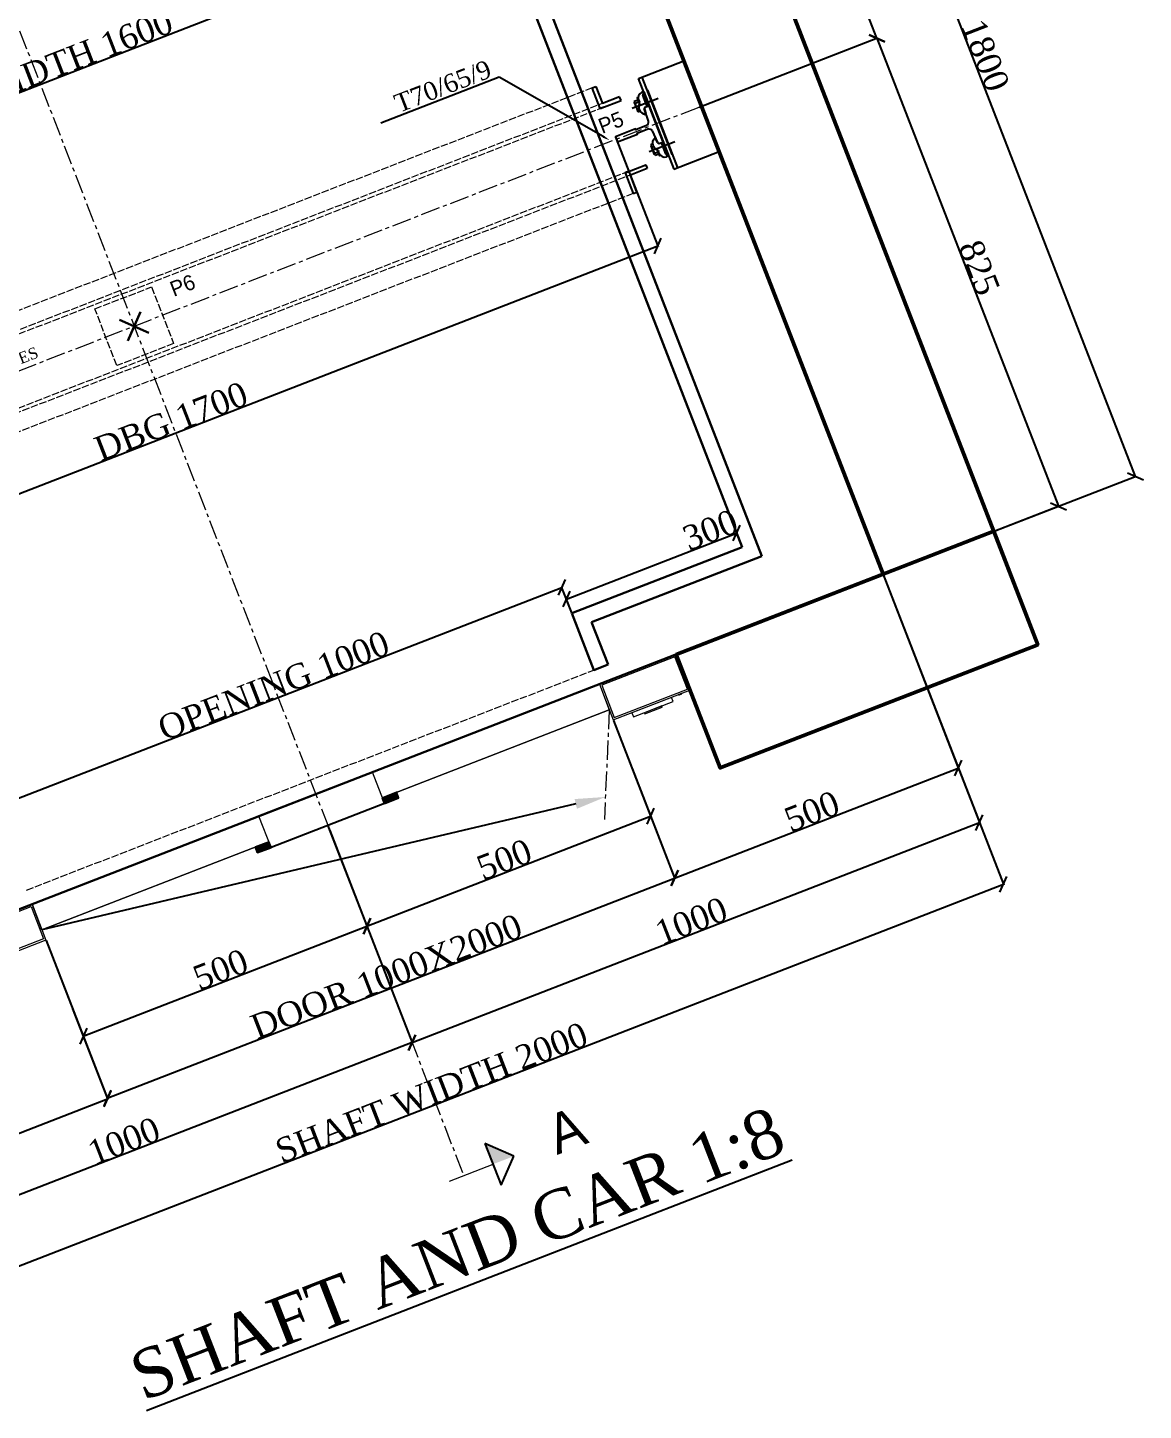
# Model space of a CAD drawing. Header units: millimetres. Extents: x 22640 to 26002, y -77691 to -74265.
# Drawn here: x 24169 to 26002, y -77691 to -75419 of the extents above; entities that cross this region are included whole.
import ezdxf
from ezdxf import colors
from ezdxf.entities.mleader import LeaderData, LeaderLine
from ezdxf.math import Vec2, Vec3

# ---------------------------------------------------------------- set-up
doc = ezdxf.new("R2010")
doc.units = ezdxf.units.MM
for name, pattern in [('ACAD_ISO02W100', [15, 12, -3]), ('ACAD_ISO10W100', [18, 12, -3, 0, -3]), ('CENTER', [50.8, 31.75, -6.35, 6.35, -6.35]), ('CENTER2', [28.575, 19.05, -3.175, 3.175, -3.175])]:
    doc.linetypes.add(name, pattern=pattern)
for name, color, linetype in [('6', 7, 'Continuous'), ('7', 6, 'ACAD_ISO10W100'), ('PDF_0', 7, 'Continuous'), ('PDF_gide rail', 7, 'Continuous')]:
    doc.layers.add(name, color=color, linetype=linetype)
for name, color, linetype, lineweight in [('Car', 3, 'Continuous', 18), ('CL', 2, 'CENTER', 0), ('DL', 8, 'ACAD_ISO02W100', 0), ('step&guides', 3, 'Continuous', 30), ('Wall', 1, 'Continuous', 50)]:
    doc.layers.add(name, color=color, linetype=linetype, lineweight=lineweight)
doc.styles.add('nassar2', font='cent.shx', dxfattribs={"height": 60})
doc.styles.add('top', font='cent.shx', dxfattribs={"height": 40})
doc.dimstyles.new('top', dxfattribs={"dimtxt": 35, "dimasz": 20, "dimexe": 1.25, "dimexo": 0.625, "dimtad": 1, "dimtxsty": 'top', "dimblk": 'OBLIQUE', "dimcen": 2.5, "dimadec": 0, "dimazin": 0, "dimtfac": 1, "dimtmove": 0, "dimatfit": 3, "dimldrblk": 'OBLIQUE', "dimfxl": 1, "dimarcsym": 0})

# ---------------------------------------------------------------- blocks, each defined once
blk = doc.blocks.new('_Oblique')
at = {"color": 0, "linetype": 'ByBlock', "lineweight": -2}
blk.add_line((-0.5, -0.5), (0.5, 0.5), dxfattribs=at)
blk = doc.blocks.new('*D57')
at = {"color": 0, "lineweight": -2, "transparency": 16777216}
for p, q in [((24665.4, -76738.1), (24727, -76896.8)), ((24260.4, -77076.4), (24726.5, -76895.6)), ((24199.3, -76918.9), (24260.8, -77077.6))]:
    blk.add_line(p, q, dxfattribs=at)
at = {"layer": 'Defpoints', "color": 0, "transparency": 16777216}
for p in [(24665.2, -76737.5), (24726.5, -76895.6), (24199.1, -76918.3)]:
    blk.add_point(p, dxfattribs=at)
at = {"color": 0, "lineweight": -2, "transparency": 16777216, "xscale": 20, "yscale": 20, "zscale": 20}
for p, rotation in [((24726.5, -76895.6), 21.1994384195994), ((24260.4, -77076.4), 201.1994384195994)]:
    blk.add_blockref('_Oblique', p, dxfattribs=dict(at, rotation=rotation))
at = {"color": 0, "transparency": 16777216, "insert": (24486, -76966.8), "char_height": 40, "attachment_point": 5, "rotation": 21.1994, "style": 'top'}
blk.add_mtext('500', dxfattribs=at)
blk = doc.blocks.new('*D58')
at = {"color": 0, "lineweight": -2, "transparency": 16777216}
for p, q in [((25131.6, -76557.3), (25193.2, -76716)), ((24726.5, -76895.6), (25192.7, -76714.8)), ((24662.5, -76730.6), (24727, -76896.8))]:
    blk.add_line(p, q, dxfattribs=at)
at = {"layer": 'Defpoints', "color": 0, "transparency": 16777216}
for p in [(25131.4, -76556.7), (25192.7, -76714.8), (24662.3, -76730)]:
    blk.add_point(p, dxfattribs=at)
at = {"color": 0, "lineweight": -2, "transparency": 16777216, "xscale": 20, "yscale": 20, "zscale": 20}
for p, rotation in [((25192.7, -76714.8), 21.1994384195994), ((24726.5, -76895.6), 201.1994384195994)]:
    blk.add_blockref('_Oblique', p, dxfattribs=dict(at, rotation=rotation))
at = {"color": 0, "transparency": 16777216, "insert": (24952.2, -76786), "char_height": 40, "attachment_point": 5, "rotation": 21.1994, "style": 'top'}
blk.add_mtext('500', dxfattribs=at)
blk = doc.blocks.new('*D40')
at = {"color": 0, "lineweight": -2, "transparency": 16777216}
for p, q in [((25173.8, -76666.1), (25232.6, -76817.8)), ((24299.9, -77178.2), (25232.2, -76816.6)), ((24242.9, -77031.4), (24300.3, -77179.4))]:
    blk.add_line(p, q, dxfattribs=at)
at = {"layer": 'Defpoints', "color": 0, "transparency": 16777216}
for p in [(25173.6, -76665.5), (25232.2, -76816.6), (24242.7, -77030.9)]:
    blk.add_point(p, dxfattribs=at)
at = {"color": 0, "lineweight": -2, "transparency": 16777216, "xscale": 20, "yscale": 20, "zscale": 20}
for p, rotation in [((25232.2, -76816.6), 21.1994384195994), ((24299.9, -77178.2), 201.1994384195994)]:
    blk.add_blockref('_Oblique', p, dxfattribs=dict(at, rotation=rotation))
at = {"color": 0, "transparency": 16777216, "insert": (24758.6, -76978.2), "char_height": 40, "attachment_point": 5, "rotation": 21.1994, "style": 'top'}
blk.add_mtext('DOOR 1000X2000', dxfattribs=at)
blk = doc.blocks.new('*D42')
at = {"color": 0, "lineweight": -2, "transparency": 16777216}
for p, q in [((24114.5, -76700.4), (25046.9, -76338.8)), ((25063.2, -76380.8), (25046.4, -76337.7)), ((24130.8, -76742.4), (24114.1, -76699.3))]:
    blk.add_line(p, q, dxfattribs=at)
at = {"layer": 'Defpoints', "color": 0, "transparency": 16777216}
for p in [(25046.9, -76338.8), (25063.4, -76381.4), (24131.1, -76743)]:
    blk.add_point(p, dxfattribs=at)
at = {"color": 0, "lineweight": -2, "transparency": 16777216, "xscale": 20, "yscale": 20, "zscale": 20}
for p, rotation in [((25046.9, -76338.8), 21.1994384195994), ((24114.5, -76700.4), 201.1994384195994)]:
    blk.add_blockref('_Oblique', p, dxfattribs=dict(at, rotation=rotation))
at = {"color": 0, "transparency": 16777216, "insert": (24573.2, -76500.4), "char_height": 40, "attachment_point": 5, "rotation": 21.1994, "style": 'top'}
blk.add_mtext('OPENING 1000', dxfattribs=at)
blk = doc.blocks.new('*D59')
at = {"color": 0, "lineweight": -2, "transparency": 16777216}
for p, q in [((25054.3, -76358), (25334, -76249.6)), ((25342.9, -76272.3), (25333.6, -76248.4)), ((25063.2, -76380.8), (25053.9, -76356.9))]:
    blk.add_line(p, q, dxfattribs=at)
at = {"layer": 'Defpoints', "color": 0, "transparency": 16777216}
for p in [(25334, -76249.6), (25343.1, -76272.9), (25063.4, -76381.4)]:
    blk.add_point(p, dxfattribs=at)
at = {"color": 0, "lineweight": -2, "transparency": 16777216, "xscale": 20, "yscale": 20, "zscale": 20}
for p, rotation in [((25334, -76249.6), 21.1994384195994), ((25054.3, -76358), 201.1994384195994)]:
    blk.add_blockref('_Oblique', p, dxfattribs=dict(at, rotation=rotation))
at = {"color": 0, "transparency": 16777216, "insert": (25290.8, -76244.2), "char_height": 40, "attachment_point": 5, "rotation": 21.1994, "style": 'top'}
blk.add_mtext('300', dxfattribs=at)
blk = doc.blocks.new('*D43')
at = {"color": 0, "lineweight": -2, "transparency": 16777216}
for p, q in [((25575, -76317.7), (25698.8, -76637)), ((25162.3, -76636.4), (25232.6, -76817.8)), ((25232.2, -76816.6), (25698.4, -76635.8))]:
    blk.add_line(p, q, dxfattribs=at)
at = {"layer": 'Defpoints', "color": 0, "transparency": 16777216}
for p in [(25574.8, -76317.1), (25162, -76635.8), (25698.4, -76635.8)]:
    blk.add_point(p, dxfattribs=at)
at = {"color": 0, "lineweight": -2, "transparency": 16777216, "xscale": 20, "yscale": 20, "zscale": 20}
for p, rotation in [((25698.4, -76635.8), 21.1994384195994), ((25232.2, -76816.6), 201.1994384195994)]:
    blk.add_blockref('_Oblique', p, dxfattribs=dict(at, rotation=rotation))
at = {"color": 0, "transparency": 16777216, "insert": (25457.8, -76707), "char_height": 40, "attachment_point": 5, "rotation": 21.1994, "style": 'top'}
blk.add_mtext('500', dxfattribs=at)
blk = doc.blocks.new('*D44')
at = {"color": 0, "lineweight": -2, "transparency": 16777216}
for p, q in [((24199.3, -76918.9), (24300.8, -77180.6)), ((23710.3, -77041), (23834.6, -77361.4)), ((23834.1, -77360.2), (24300.3, -77179.4))]:
    blk.add_line(p, q, dxfattribs=at)
at = {"layer": 'Defpoints', "color": 0, "transparency": 16777216}
for p in [(24199.1, -76918.3), (23710.1, -77040.4), (24300.3, -77179.4)]:
    blk.add_point(p, dxfattribs=at)
at = {"color": 0, "lineweight": -2, "transparency": 16777216, "xscale": 20, "yscale": 20, "zscale": 20}
for p, rotation in [((24300.3, -77179.4), 21.1994384195994), ((23834.1, -77360.2), 201.1994384195994)]:
    blk.add_blockref('_Oblique', p, dxfattribs=dict(at, rotation=rotation))
at = {"color": 0, "transparency": 16777216, "insert": (24059.8, -77250.6), "char_height": 40, "attachment_point": 5, "rotation": 21.1994, "style": 'top'}
blk.add_mtext('500', dxfattribs=at)
blk = doc.blocks.new('*D45')
at = {"color": 0, "lineweight": -2, "transparency": 16777216}
for p, q in [((24700.2, -76827.7), (24801.2, -77088.2)), ((23710.3, -77041), (23868.9, -77449.8)), ((24800.8, -77087), (23868.4, -77448.6))]:
    blk.add_line(p, q, dxfattribs=at)
at = {"layer": 'Defpoints', "color": 0, "transparency": 16777216}
for p in [(24699.9, -76827.1), (23710.1, -77040.4), (23868.4, -77448.6)]:
    blk.add_point(p, dxfattribs=at)
at = {"color": 0, "lineweight": -2, "transparency": 16777216, "xscale": 20, "yscale": 20, "zscale": 20}
for p, rotation in [((24800.8, -77087), 21.19943841959937), ((23868.4, -77448.6), 201.1994384195994)]:
    blk.add_blockref('_Oblique', p, dxfattribs=dict(at, rotation=rotation))
at = {"color": 0, "transparency": 16777216, "insert": (24327.1, -77248.6), "char_height": 40, "attachment_point": 5, "rotation": 21.1994, "style": 'top'}
blk.add_mtext('1000', dxfattribs=at)
blk = doc.blocks.new('*D46')
at = {"color": 0, "lineweight": -2, "transparency": 16777216}
for p, q in [((25575, -76317.7), (25733.5, -76726.5)), ((24800.8, -77087), (25733.1, -76725.4)), ((24700.2, -76827.7), (24801.2, -77088.2))]:
    blk.add_line(p, q, dxfattribs=at)
at = {"layer": 'Defpoints', "color": 0, "transparency": 16777216}
for p in [(25574.8, -76317.1), (25733.1, -76725.4), (24699.9, -76827.1)]:
    blk.add_point(p, dxfattribs=at)
at = {"color": 0, "lineweight": -2, "transparency": 16777216, "xscale": 20, "yscale": 20, "zscale": 20}
for p, rotation in [((25733.1, -76725.4), 21.1994384195994), ((24800.8, -77087), 201.1994384195994)]:
    blk.add_blockref('_Oblique', p, dxfattribs=dict(at, rotation=rotation))
at = {"color": 0, "transparency": 16777216, "insert": (25259.5, -76887), "char_height": 40, "attachment_point": 5, "rotation": 21.1994, "style": 'top'}
blk.add_mtext('1000', dxfattribs=at)
blk = doc.blocks.new('*D60')
at = {"color": 0, "lineweight": -2, "transparency": 16777216}
for p, q in [((25575, -76317.7), (25773, -76828.2)), ((25772.5, -76827), (23907.9, -77550.3)), ((23710.3, -77041), (23908.3, -77551.4))]:
    blk.add_line(p, q, dxfattribs=at)
at = {"layer": 'Defpoints', "color": 0, "transparency": 16777216}
for p in [(25574.8, -76317.1), (23710.1, -77040.4), (23907.9, -77550.3)]:
    blk.add_point(p, dxfattribs=at)
at = {"color": 0, "lineweight": -2, "transparency": 16777216, "xscale": 20, "yscale": 20, "zscale": 20}
for p, rotation in [((25772.5, -76827), 21.19943841959937), ((23907.9, -77550.3), 201.1994384195994)]:
    blk.add_blockref('_Oblique', p, dxfattribs=dict(at, rotation=rotation))
at = {"color": 0, "transparency": 16777216, "insert": (24832.7, -77169.4), "char_height": 40, "attachment_point": 5, "rotation": 21.1994, "style": 'top'}
blk.add_mtext('SHAFT WIDTH 2000', dxfattribs=at)
blk = doc.blocks.new('*D48')
at = {"color": 0, "lineweight": -2, "transparency": 16777216}
for p, q in [((25272.3, -75549.6), (25565.8, -75435.7)), ((25564.6, -75436.2), (25863, -76205.4)), ((25575.3, -76316.9), (25864.1, -76204.9))]:
    blk.add_line(p, q, dxfattribs=at)
at = {"layer": 'Defpoints', "color": 0, "transparency": 16777216}
for p in [(25271.8, -75549.8), (25863, -76205.4), (25574.8, -76317.1)]:
    blk.add_point(p, dxfattribs=at)
at = {"color": 0, "lineweight": -2, "transparency": 16777216, "xscale": 20, "yscale": 20, "zscale": 20}
for p, rotation in [((25564.6, -75436.2), 111.1994384197184), ((25863, -76205.4), 291.1994384197184)]:
    blk.add_blockref('_Oblique', p, dxfattribs=dict(at, rotation=rotation))
at = {"color": 0, "transparency": 16777216, "insert": (25733, -75813.3), "char_height": 40, "attachment_point": 5, "rotation": 291.1994, "style": 'top'}
blk.add_mtext('825', dxfattribs=at)
blk = doc.blocks.new('*D49')
at = {"color": 0, "lineweight": -2, "transparency": 16777216}
for p, q in [((24969.6, -74755.3), (25258.4, -74643.3)), ((25564.6, -75436.2), (25257.3, -74643.7)), ((25272.3, -75549.6), (25565.8, -75435.7))]:
    blk.add_line(p, q, dxfattribs=at)
at = {"layer": 'Defpoints', "color": 0, "transparency": 16777216}
for p in [(25257.3, -74643.7), (24969, -74755.5), (25271.8, -75549.8)]:
    blk.add_point(p, dxfattribs=at)
at = {"color": 0, "lineweight": -2, "transparency": 16777216, "xscale": 20, "yscale": 20, "zscale": 20}
for p, rotation in [((25257.3, -74643.7), 111.1994384197184), ((25564.6, -75436.2), 291.1994384197184)]:
    blk.add_blockref('_Oblique', p, dxfattribs=dict(at, rotation=rotation))
at = {"color": 0, "transparency": 16777216, "insert": (25430.2, -75032.5), "char_height": 40, "attachment_point": 5, "rotation": 291.1994, "style": 'top'}
blk.add_mtext('TZ 850', dxfattribs=at)
blk = doc.blocks.new('*D62')
at = {"color": 0, "lineweight": -2, "transparency": 16777216}
for p, q in [((25135.2, -75598.6), (25205, -75778.8)), ((23619.6, -76392.4), (25204.6, -75777.6)), ((23553.5, -76221.7), (23620.1, -76393.5))]:
    blk.add_line(p, q, dxfattribs=at)
at = {"layer": 'Defpoints', "color": 0, "transparency": 16777216}
for p in [(25134.9, -75598), (25204.6, -75777.6), (23553.2, -76221.2)]:
    blk.add_point(p, dxfattribs=at)
at = {"color": 0, "lineweight": -2, "transparency": 16777216, "xscale": 20, "yscale": 20, "zscale": 20}
for p, rotation in [((25204.6, -75777.6), 21.1994384195994), ((23619.6, -76392.4), 201.1994384195994)]:
    blk.add_blockref('_Oblique', p, dxfattribs=dict(at, rotation=rotation))
at = {"color": 0, "transparency": 16777216, "insert": (24404.7, -76065.8), "char_height": 40, "attachment_point": 5, "rotation": 21.1994, "style": 'top'}
blk.add_mtext('DBG 1700', dxfattribs=at)
blk = doc.blocks.new('*D63')
at = {"color": 0, "lineweight": -2, "transparency": 16777216}
for p, q in [((24837, -74968.3), (24936.1, -75223.7)), ((23443.9, -75801.1), (24935.7, -75222.5)), ((23345.3, -75546.8), (23444.4, -75802.3))]:
    blk.add_line(p, q, dxfattribs=at)
at = {"layer": 'Defpoints', "color": 0, "transparency": 16777216}
for p in [(24836.8, -74967.7), (24935.7, -75222.5), (23345.1, -75546.3)]:
    blk.add_point(p, dxfattribs=at)
at = {"color": 0, "lineweight": -2, "transparency": 16777216, "xscale": 20, "yscale": 20, "zscale": 20}
for p, rotation in [((24935.7, -75222.5), 21.1994384195994), ((23443.9, -75801.1), 201.1994384195994)]:
    blk.add_blockref('_Oblique', p, dxfattribs=dict(at, rotation=rotation))
at = {"color": 0, "transparency": 16777216, "insert": (24182.3, -75492.6), "char_height": 40, "attachment_point": 5, "rotation": 21.1994, "style": 'top'}
blk.add_mtext('CAR WIDTH 1600', dxfattribs=at)
blk = doc.blocks.new('*D54')
at = {"color": 0, "lineweight": -2, "transparency": 16777216}
for p, q in [((24919.8, -74640.5), (25339.8, -74477.6)), ((25989.5, -76156.3), (25338.6, -74478.1)), ((25570.7, -76318.7), (25990.7, -76155.8))]:
    blk.add_line(p, q, dxfattribs=at)
at = {"layer": 'Defpoints', "color": 0, "transparency": 16777216}
for p in [(25338.6, -74478.1), (24919.2, -74640.8), (25570.1, -76319)]:
    blk.add_point(p, dxfattribs=at)
at = {"color": 0, "lineweight": -2, "transparency": 16777216, "xscale": 20, "yscale": 20, "zscale": 20}
for p, rotation in [((25338.6, -74478.1), 111.1994384197184), ((25989.5, -76156.3), 291.1994384197184)]:
    blk.add_blockref('_Oblique', p, dxfattribs=dict(at, rotation=rotation))
at = {"color": 0, "transparency": 16777216, "insert": (25665.2, -75263.1), "char_height": 40, "attachment_point": 5, "rotation": 291.1994, "style": 'top'}
blk.add_mtext('SHAFT DEPTH  1800', dxfattribs=at)

msp = doc.modelspace()

# ---------------------------------------------------------------- hatches: boundary and pattern name
at = {"true_color": 0x000007, "transparency": 33554666}
h = msp.add_hatch(color=7, dxfattribs=at)
h.paths.add_polyline_path([(24751.979, -76684.492), (24775.058, -76675.54), (24755.598, -76693.822)])
h.paths.add_polyline_path([(24775.058, -76675.54), (24755.598, -76693.822), (24778.677, -76684.87)])
h = msp.add_hatch(color=7, dxfattribs=at)
h.paths.add_polyline_path([(24543.284, -76765.437), (24565.381, -76756.866), (24546.903, -76774.767)])
h.paths.add_polyline_path([(24565.381, -76756.866), (24546.903, -76774.767), (24569, -76766.196)])
at = {"layer": 'Car', "lineweight": 25, "ltscale": 4, "transparency": 16777216}
h = msp.add_hatch(color=256, dxfattribs=at)
h.dxf.hatch_style = 1
h.paths.add_polyline_path([(24933.709, -77286.887), (24920.514, -77252.587), (24967.804, -77273.771)])

# ---------------------------------------------------------------- linework, layer by layer
for p, q in [((25172.902, -75502.322), (25247.488, -75473.392)), ((25190.079, -75546.607), (25213.584, -75607.208)), ((25134.941, -75598.025), (25138.196, -75606.416)), ((25230.76, -75651.494), (25305.347, -75622.565)), ((23714.757, -77038.571), (25570.089, -76318.957)), ((25570.089, -76318.957), (23714.757, -77038.571)), ((25234.451, -76449.138), (25306.774, -76635.604)), ((25215.804, -76456.371), (25220.466, -76454.563)), ((25238.601, -76515.145), (25243.262, -76513.337))]:
    msp.add_line(p, q)
at = {"ltscale": 5, "transparency": 33554666}
for p, q in [((25096.834, -75517.802), (25102.967, -75515.434)), ((25109.989, -75551.871), (25096.834, -75517.802)), ((25102.967, -75515.434), (25113.753, -75543.371)), ((25109.989, -75551.871), (25144.058, -75538.717)), ((25141.69, -75532.585), (25113.753, -75543.371)), ((25144.058, -75538.717), (25141.69, -75532.585)), ((25116.121, -75549.504), (25109.989, -75551.871)), ((25150.89, -75657.325), (25184.919, -75644.066)), ((25157.015, -75654.938), (25150.89, -75657.325)), ((25187.306, -75650.191), (25159.402, -75661.063)), ((25184.919, -75644.066), (25187.306, -75650.191)), ((25150.89, -75657.325), (25164.149, -75691.354)), ((25170.274, -75688.967), (25159.402, -75661.063)), ((25164.149, -75691.354), (25170.274, -75688.967))]:
    msp.add_line(p, q, dxfattribs=at)
at = {"color": 7, "linetype": 'Continuous', "lineweight": 20, "transparency": 33554666}
for p, q in [((24751.994, -76684.532), (25124.859, -76539.911)), ((24192.532, -76901.527), (24565.397, -76756.906))]:
    msp.add_line(p, q, dxfattribs=at)
at = {"transparency": 33554666}
msp.add_line((24735.722, -76642.577), (24549.124, -76714.951), dxfattribs=at)
at = {"color": 7, "linetype": 'Continuous', "lineweight": 20, "transparency": 33554666}
for points in [[(25234.451, -76449.138), (25108.586, -76497.956), (25131.383, -76556.731), (25257.247, -76507.913)], [(25232.746, -76453.039), (25112.468, -76499.669), (25133.08, -76552.811), (25253.358, -76506.182)], [(25164.326, -76551.79), (25229.589, -76526.477), (25226.947, -76519.666), (25161.684, -76544.979)], [(25183.15, -76546.634), (25211.694, -76535.563), (25210.971, -76533.698), (25182.427, -76544.769)], [(24050.395, -76908.39), (24176.259, -76859.572), (24199.056, -76918.347), (24073.192, -76967.165)], [(24054.284, -76910.121), (24174.547, -76863.454), (24195.159, -76916.596), (24074.896, -76963.264)]]:
    msp.add_lwpolyline(points, close=True, dxfattribs=at)
for points in [[(24565.397, -76756.906), (24192.532, -76901.527), (24176.259, -76859.572), (25108.586, -76497.956), (25124.859, -76539.911), (24751.994, -76684.532)], [(24755.598, -76693.822), (24753.815, -76689.226), (24735.722, -76642.577)], [(24569, -76766.196), (24549.124, -76714.951), (24549.124, -76714.951)]]:
    msp.add_lwpolyline(points, dxfattribs=at)
at = {"color": 7, "linetype": 'Continuous', "lineweight": -2, "true_color": 0x000007, "transparency": 33554666}
for points in [[(24751.979, -76684.492), (24775.058, -76675.54), (24755.598, -76693.822)], [(24775.058, -76675.54), (24755.598, -76693.822), (24778.677, -76684.87)], [(24543.284, -76765.437), (24565.381, -76756.866), (24546.903, -76774.767)], [(24565.381, -76756.866), (24546.903, -76774.767), (24569, -76766.196)]]:
    msp.add_lwpolyline(points, close=True, dxfattribs=at)
at = {"color": 7, "linetype": 'Continuous', "lineweight": 20, "true_color": 0x000007, "transparency": 33554666}
for points in [[(24778.677, -76684.87), (24775.058, -76675.54), (24775.058, -76675.54)], [(24546.903, -76774.767), (24543.284, -76765.437), (24543.284, -76765.437)]]:
    msp.add_lwpolyline(points, dxfattribs=at)
at = {"layer": '6', "transparency": 33554666}
msp.add_line((24755.598, -76693.822), (24569, -76766.196), dxfattribs=at)
at = {"layer": 'Car', "linetype": 'CENTER2', "lineweight": 30, "ltscale": 4, "transparency": 33554666}
for p, q in [((24368.023, -75920.15), (24320.157, -75899.038)), ((24333.534, -75933.527), (24354.646, -75885.661))]:
    msp.add_line(p, q, dxfattribs=at)
at = {"layer": 'Car', "lineweight": 25, "ltscale": 4, "transparency": 33554666}
for p, q in [((24967.804, -77273.771), (24920.514, -77252.587)), ((24920.514, -77252.587), (24946.905, -77321.188)), ((24946.905, -77321.188), (24967.958, -77273.846))]:
    msp.add_line(p, q, dxfattribs=at)
at = {"layer": 'Car', "ltscale": 4, "transparency": 33554666}
msp.add_line((24862.118, -77314.655), (24933.709, -77286.887), dxfattribs=at)
at = {"layer": 'CL'}
for p, q in [((23806.638, -74523.918, -110.467), (24885.538, -77305.571)), ((25271.756, -75549.787), (23416.424, -76269.401)), ((25124.859, -76539.911), (25116.707, -76720.183))]:
    msp.add_line(p, q, dxfattribs=at)
at = {"layer": 'DL'}
for p, q in [((25096.834, -75517.802), (23517.998, -76130.457)), ((25132.564, -75536.108), (23500.989, -76169.29)), ((25144.038, -75538.665), (23503.261, -76175.122)), ((25184.94, -75644.118), (23544.242, -76280.781)), ((25178.19, -75653.743), (23574.493, -76275.988)), ((25164.149, -75691.354), (23589.528, -76302.365))]:
    msp.add_line(p, q, dxfattribs=at)
at = {"layer": 'DL', "transparency": 33554666}
msp.add_line((24167.219, -76836.264), (25099.546, -76474.648), dxfattribs=at)
at = {"layer": 'DL'}
msp.add_lwpolyline([(24408.787, -75938.13), (24315.554, -75974.291), (24279.393, -75881.058), (24372.626, -75844.897)], close=True, dxfattribs=at)
at = {"layer": 'PDF_0', "lineweight": 25}
for points in [[(25222.294, -75629.666), (25172.902, -75502.322)], [(25228.347, -75627.319), (25178.955, -75499.974)], [(25165.908, -75539.797), (25172.038, -75537.419)], [(25172.809, -75537.492), (25174.311, -75541.363)], [(25181.368, -75524.149), (25177.819, -75525.526)], [(25178.787, -75525.151), (25178.787, -75525.151)], [(25186.526, -75547.019), (25179.894, -75529.918)], [(25181.079, -75527.231), (25182.369, -75526.731)], [(25181.368, -75524.149), (25222.294, -75629.666)], [(25181.368, -75524.149), (25230.76, -75651.494)], [(25187.033, -75541.626), (25193.225, -75539.224)], [(25187.421, -75521.802), (25228.347, -75627.319)], [(25228.347, -75627.319), (25187.421, -75521.802)], [(25187.421, -75521.802), (25228.347, -75627.319)], [(25187.421, -75521.802), (25236.813, -75649.146)], [(25193.809, -75538.998), (25194.777, -75538.622)], [(25195.613, -75538.298), (25204.949, -75534.677)], [(25162.511, -75551.137), (25168.964, -75548.634)], [(25165.953, -75541.787), (25171.46, -75555.984)], [(25169.287, -75548.509), (25170.255, -75548.133)], [(25170.578, -75548.008), (25177.031, -75545.505)], [(25173.996, -75552.993), (25171.414, -75553.994)], [(25177.353, -75545.38), (25178.321, -75545.005)], [(25178.644, -75544.879), (25185.097, -75542.376)], [(25182.788, -75553.002), (25185.042, -75559.836)], [(25183.478, -75549.686), (25184.768, -75549.185), (25186.433, -75548.369)], [(25185.171, -75559.794), (25185.171, -75559.794)], [(25185.742, -75542.126), (25186.388, -75541.876)], [(25203.888, -75607.402), (25200.944, -75600.835)], [(25201.068, -75600.78), (25201.068, -75600.78)], [(25210.683, -75609.3), (25217.316, -75626.401)], [(25221.469, -75610.313), (25222.437, -75609.937)], [(25223.273, -75609.613), (25232.609, -75605.992)], [(25190.172, -75622.452), (25196.625, -75619.949)], [(25199.018, -75627.035), (25193.511, -75612.838)], [(25197.401, -75613.338), (25194.82, -75614.339)], [(25196.948, -75619.824), (25197.915, -75619.449)], [(25198.238, -75619.323), (25204.691, -75616.821)], [(25200.326, -75628.536), (25206.457, -75626.158)], [(25205.014, -75616.695), (25205.982, -75616.32)], [(25206.977, -75625.585), (25205.475, -75621.713)], [(25206.305, -75616.195), (25212.758, -75613.692)], [(25213.403, -75613.442), (25214.048, -75613.191)], [(25214.694, -75612.941), (25220.885, -75610.539)], [(25222.294, -75629.666), (25218.745, -75631.043)], [(25219.713, -75630.667), (25219.713, -75630.667)], [(25220.003, -75627.586), (25221.293, -75627.085)]]:
    msp.add_lwpolyline(points, dxfattribs=at)
for points in [[(25166.008, -75540.061, 0.42555746), (25167.159, -75543.024), (25173.29, -75540.646)], [(25172.078, -75533.692), (25170.787, -75534.193), (25174.291, -75543.227, 0.19879356), (25174.373, -75541.525)], [(25175.57, -75556.094), (25172.666, -75557.22, -0.42555746), (25171.514, -75554.258)], [(25174.282, -75543.227, 0.4769017), (25183.536, -75561.272, 0.14500939), (25184.417, -75561.2)], [(25204.198, -75620.356, -0.4769017), (25198.863, -75600.791, -0.14500939), (25199.563, -75600.25)], [(25196.472, -75609.986), (25193.569, -75611.112, 0.42555746), (25194.716, -75614.076)], [(25200.222, -75628.273, -0.42555746), (25199.075, -75625.309), (25205.205, -75622.931)], [(25208.999, -75628.884), (25207.708, -75629.384), (25204.204, -75620.35, -0.19879356), (25205.413, -75621.552)]]:
    msp.add_lwpolyline(points, format="xyb", dxfattribs=at)
for centre, radius, start, end in [((25182.117, -75534.352), 9.817, 115.96374, 199.647143), ((25181.949, -75529.22), 2.171, 113.634069, 198.764808), ((25190.805, -75540.348), 23.705, 186.949824, 215.449053), ((25184.848, -75551.781), 2.503, 123.189791, 181.90206), ((25183.975, -75560.172), 1.119, 293.298821, 17.456228), ((25185.471, -75547.624), 1.217, 322.234976, 29.828378), ((25199.929, -75601.307), 1.119, 24.942649, 109.100056), ((25209.495, -75609.565), 1.217, 12.570498, 80.163901), ((25218.341, -75611.341), 23.705, 186.949824, 215.449053), ((25215.968, -75621.627), 9.817, 202.751734, 286.435137), ((25219.304, -75625.53), 2.171, 203.634069, 288.764808)]:
    msp.add_arc(centre, radius, start, end, dxfattribs=at)
at = {"layer": 'PDF_gide rail', "lineweight": 25}
for points in [[(25189.308, -75572.768), (25182.346, -75551.864)], [(25184.755, -75549.18), (25190.079, -75546.607), (25213.584, -75607.208), (25213.584, -75607.208)], [(25207.918, -75608.898), (25213.584, -75607.208), (25190.079, -75546.607), (25190.079, -75546.607)], [(25186.224, -75579.744), (25168.368, -75586.669), (25167.825, -75585.271), (25134.941, -75598.025), (25138.196, -75606.416), (25171.08, -75593.662), (25170.538, -75592.263), (25188.394, -75585.338)], [(25195.374, -75588.409), (25203.888, -75607.402)]]:
    msp.add_lwpolyline(points, dxfattribs=at)
for centre, radius, start, end in [((25186.833, -75552.667), 4.059, 120.790118, 184.7379), ((25181.678, -75573.564), 7.671, 306.34195, 5.956338), ((25189.203, -75592.966), 7.671, 36.442539, 96.056927), ((25207.101, -75604.922), 4.059, 217.660976, 281.608759), ((25207.101, -75604.922), 4.059, 217.660976, 281.608759)]:
    msp.add_arc(centre, radius, start, end, dxfattribs=at)
at = {"layer": 'step&guides'}
for p, q in [((24851.089, -74935.324), (25375.431, -76287.199)), ((24836.821, -74967.673), (25343.083, -76272.931)), ((25063.385, -76381.415), (25343.083, -76272.931)), ((25095.733, -76395.683), (25375.431, -76287.199)), ((25063.385, -76381.415), (25099.546, -76474.648)), ((25095.733, -76395.683), (25122.854, -76465.608)), ((25122.854, -76465.608), (25099.546, -76474.648))]:
    msp.add_line(p, q, dxfattribs=at)
at = {"layer": 'Wall'}
for points in [[(25306.774, -76635.604), (25828.877, -76433.099), (25033.323, -74381.979), (22805.061, -75246.24), (23600.615, -77297.36), (24122.718, -77094.855)], [(24050.395, -76908.39), (23710.095, -77040.38), (23059.188, -75362.19), (24923.842, -74638.959), (25574.75, -76317.149), (25234.451, -76449.138)]]:
    msp.add_lwpolyline(points, dxfattribs=at)
msp.add_lwpolyline([(25234.451, -76449.138), (25756.554, -76246.634), (25828.877, -76433.099), (25306.774, -76635.604)], close=True, dxfattribs=at)

# ---------------------------------------------------------------- texts
at = {"linetype": 'ACAD_ISO02W100', "ltscale": 4, "transparency": 33554666, "char_height": 25, "rotation": 21.199438}
for s, insert, attachment_point in [('P5', (25142.062, -75555.479), 3), ('P6', (24399.97, -75838.076), 1)]:
    msp.add_mtext_dynamic_manual_height_columns(s, width=377.71746, gutter_width=125, heights=[0], dxfattribs=dict(at, insert=insert, attachment_point=attachment_point))
at = {"insert": (24329.754, -77601.911, -137), "char_height": 80, "attachment_point": 1, "rotation": 21.199438}
msp.add_mtext_dynamic_manual_height_columns('{\\Fcent|c0;\\L\\C6;SHAFT AND CAR 1:8}', width=2331.14753, gutter_width=200, heights=[0], dxfattribs=at)
at = {"ltscale": 4, "transparency": 33554666, "insert": (25069.828, -77190.334), "char_height": 65, "attachment_point": 3, "rotation": 20.927392}
msp.add_mtext_dynamic_manual_height_columns('A', width=315.98199, gutter_width=125, heights=[0], dxfattribs=at)
at = {"layer": '7', "ltscale": 4, "rotation": 21.199438}
for s, width, gutter_width, insert, char_height, attachment_point in [('{\\Fcent|c0;T70/65/9}', 812.66208, 175, (24923.134, -75470.955), 30, 3), ('\\pxt1;{\\Fcent|c0;C.L OF GUIDES}', 686.44118, 9.318, (23998.759, -76013.759), 18.63605, 1)]:
    msp.add_mtext_dynamic_manual_height_columns(s, width=width, gutter_width=gutter_width, heights=[0], dxfattribs=dict(at, insert=insert, char_height=char_height, attachment_point=attachment_point))

# ---------------------------------------------------------------- dimensions: what is measured, and where the dimension line sits
for base, p1, p2, angle, text, picture, middle in [((25338.597, -74478.091), (25570.089, -76318.957), (24919.181, -74640.768), 111.199438, 'SHAFT DEPTH  <>', '*D54', (25645.97, -75270.57)), ((25257.261, -74643.712), (25271.756, -75549.787), (24969.044, -74755.5), 111.199438, 'TZ <>', '*D49', (25410.948, -75039.951)), ((24935.661, -75222.503), (23345.097, -75546.257), (24836.821, -74967.673), 21.199438, 'CAR WIDTH <>', '*D63', (24189.799, -75511.796)), ((25204.596, -75777.612), (23553.239, -76221.163), (25134.941, -75598.025), 21.199438, 'DBG <>', '*D62', (24412.118, -76084.986)), ((23907.857, -77550.254), (25574.75, -76317.149), (23710.095, -77040.38), 21.199438, 'SHAFT WIDTH <>', '*D60', (24840.184, -77188.639)), ((25046.863, -76338.818), (24131.057, -76743.031), (25063.385, -76381.415), 21.199438, 'OPENING <>', '*D42', (24580.699, -76519.626)), ((25232.188, -76816.629), (24242.696, -77030.86), (25173.559, -76665.47), 21.199438, 'DOOR <>X2000', '*D40', (24766.024, -76997.437))]:
    dim = msp.add_linear_dim(base=base, p1=p1, p2=p2, angle=angle, text=text, dimstyle='top')
    dim.commit()
    dim.dimension.update_dxf_attribs({"geometry": picture, "text_midpoint": middle, "dimtype": 160})
for base, p1, p2, angle, picture, middle in [((25862.967, -76205.36), (25271.756, -75549.787), (25574.75, -76317.149), 111.199438, '*D48', (25713.801, -75820.775)), ((25334.019, -76249.563), (25063.385, -76381.415), (25343.083, -76272.931), 21.199438, '*D59', (25298.241, -76263.44)), ((25733.088, -76725.38), (24699.948, -76827.076), (25574.75, -76317.149), 21.199438, '*D46', (25266.924, -76906.187)), ((25698.352, -76635.822), (25162.039, -76635.769), (25574.75, -76317.149), 21.199438, '*D43', (25465.27, -76726.226)), ((25192.703, -76714.829), (24662.299, -76730.009), (25131.383, -76556.731), 21.199438, '*D58', (24959.621, -76805.232)), ((24726.54, -76895.636), (24199.056, -76918.347), (24665.219, -76737.539), 21.199438, '*D57', (24493.458, -76986.04)), ((23868.433, -77448.611), (24699.948, -76827.076), (23710.095, -77040.38), 21.199438, '*D45', (24334.597, -77267.803)), ((24300.313, -77179.41), (23710.095, -77040.38), (24199.056, -76918.347), 21.199438, '*D44', (24067.231, -77269.814))]:
    dim = msp.add_linear_dim(base=base, p1=p1, p2=p2, angle=angle, dimstyle='top')
    dim.commit()
    dim.dimension.update_dxf_attribs({"geometry": picture, "text_midpoint": middle, "dimtype": 160})

# ---------------------------------------------------------------- leaders
ml = msp.add_multileader_mtext('Standard')
ml.set_content('', color=256, style='nassar2')
ml.set_leader_properties()
ml.build(insert=Vec2(0, 0))
ml.multileader.update_dxf_attribs({"text_left_attachment_type": 6, "text_right_attachment_type": 6, "arrow_head_size": 12})
ctx = ml.context
ctx.base_point, ctx.char_height, ctx.arrow_head_size, ctx.landing_gap_size, ctx.plane_origin, ctx.plane_x_axis, ctx.plane_y_axis = Vec3(24749.174, -75575.715), 60, 12, 0.09, Vec3(25094.479, -75411.977), Vec3(0.93232735, 0.36161543), Vec3(-0.36161543, 0.93232735)
ctx.left_attachment, ctx.right_attachment, ctx.text_align_type = 6, 6, 2
notes = []
notes.append((ctx, [(0, (1, 1, 0), (24944.078, -75500.119), (-0.93232735, -0.36161543), 208.871, [(0, [(25125.261, -75603.844)], 0, [])])]))
ctx.mtext.insert, ctx.mtext.text_direction, ctx.mtext.rotation, ctx.mtext.alignment, ctx.mtext.flow_direction = Vec3(24727.561, -75519.742), Vec3(0.93232735, 0.36161543), 0.37, 3, 5
at = {"layer": 'CL'}
ml = msp.add_multileader_mtext('Standard', dxfattribs=at)
ml.set_content('', color=256, style='nassar2')
ml.set_leader_properties()
ml.build(insert=Vec2(0, 0))
ml.multileader.update_dxf_attribs({"text_left_attachment_type": 6, "text_right_attachment_type": 6, "dogleg_length": 0.36, "arrow_head_size": 50})
ctx = ml.context
ctx.base_point, ctx.char_height, ctx.arrow_head_size, ctx.landing_gap_size, ctx.plane_origin, ctx.plane_x_axis, ctx.plane_y_axis = Vec3(24192.364, -76901.592), 60, 50, 0.09, Vec3(24724.042, -76872.417), Vec3(0.93232735, 0.36161543), Vec3(-0.36161543, 0.93232735)
ctx.left_attachment, ctx.right_attachment, ctx.text_align_type = 6, 6, 2
notes.append((ctx, [(1, (1, 1, 0), (24192.532, -76901.527), (-0.93232735, -0.36161543), 0.0000157, [(0, [(25118.377, -76683.242)], 0, [])])]))
ctx.mtext.insert, ctx.mtext.text_direction, ctx.mtext.rotation, ctx.mtext.alignment, ctx.mtext.flow_direction = Vec3(24170.751, -76845.619), Vec3(0.93232735, 0.36161543), 0.37, 3, 5
for ctx, leaders in notes:
    for number, flags, end, landing, length, lines in leaders:
        leader = LeaderData()
        leader.index, (leader.has_last_leader_line, leader.has_dogleg_vector, leader.attachment_direction) = number, flags
        leader.last_leader_point, leader.dogleg_vector, leader.dogleg_length = Vec3(end), Vec3(landing), length
        for number, points, colour, breaks in lines:
            line = LeaderLine()
            line.index, line.vertices, line.color, line.breaks = number, Vec3.list(points), colors.encode_raw_color(colour), breaks
            leader.lines.append(line)
        ctx.leaders.append(leader)

doc.saveas('drawing.dxf')
